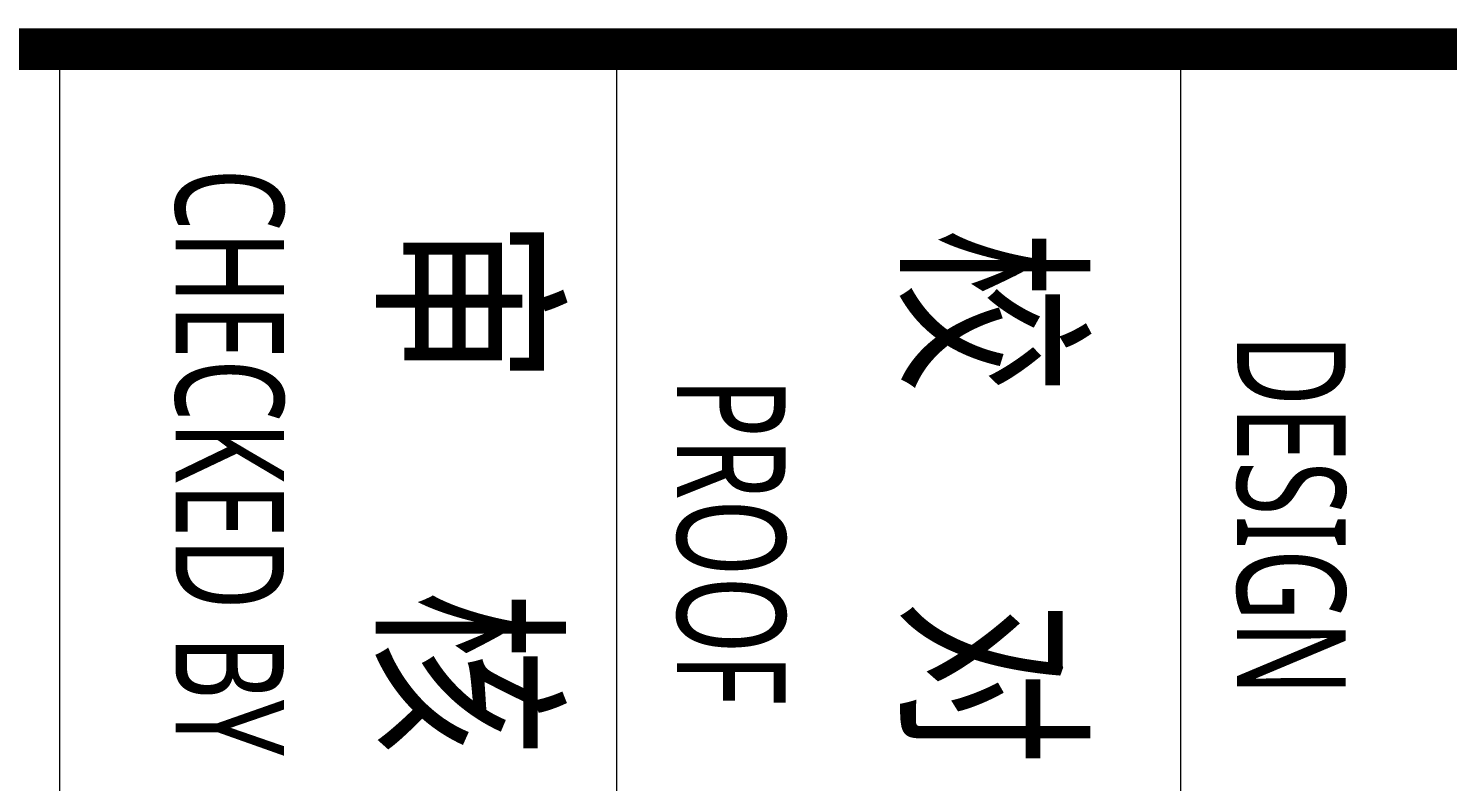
# Model space of a CAD drawing. Header units: inches. Extents: x -3733042 to -3643265, y 623859 to 997713.
# Drawn here: x -3721522 to -3716615, y 705994 to 708599 of the extents above; entities that cross this region are included whole.
import ezdxf
from ezdxf.enums import TextEntityAlignment as Align

# ---------------------------------------------------------------- set-up
doc = ezdxf.new("R2010")
doc.units = ezdxf.units.IN
doc.header["$LTSCALE"] = 1000
doc.header["$MEASUREMENT"] = 0
doc.layers.get('0').update_dxf_attribs({"lineweight": 18})
doc.layers.add('0-TK', color=4, linetype='Continuous', lineweight=18)
doc.layers.add('PUB_TITLE', color=153, linetype='Continuous', lineweight=18)
doc.styles.add('-黑体', font='msyh.ttf', dxfattribs={"width": 0.7})

msp = doc.modelspace()

# ---------------------------------------------------------------- linework, layer by layer
at = {"layer": '0-TK'}
msp.add_lwpolyline([(-3730864.6, 708526.8, 144, 144, 0), (-3670864.6, 708526.8, 144, 144, 0)], format="xyseb", dxfattribs=at)
at = {"layer": 'PUB_TITLE'}
for p, q in [((-3721414.6, 708526.8), (-3721414.6, 702212.6)), ((-3719488.4, 708526.8), (-3719488.4, 702212.6)), ((-3717538.4, 708526.8), (-3717538.4, 702212.6))]:
    msp.add_line(p, q, dxfattribs=at)

# ---------------------------------------------------------------- texts
at = {"style": '-黑体', "width": 0.7}
for s, p in [('DESIGN', (-3717155, 707542)), ('PROOF', (-3719091.5, 707390.3))]:
    msp.add_text(s, height=375, rotation=270, dxfattribs=at).set_placement(p, align=Align.MIDDLE_LEFT)
at = {"attachment_point": 4, "rotation": 270, "style": '-黑体'}
for s, insert, char_height, width in [('CHECKED BY', (-3720828.5, 708114.9), 375, 3164.086), ('{\\W0.8;审     核}', (-3720030.9, 707941), 525, 2848.416), ('{\\W0.8;校     对}', (-3718218.2, 707908.2), 525, 2876.32)]:
    msp.add_mtext(s, dxfattribs=dict(at, insert=insert, char_height=char_height, width=width))

doc.saveas('drawing.dxf')
